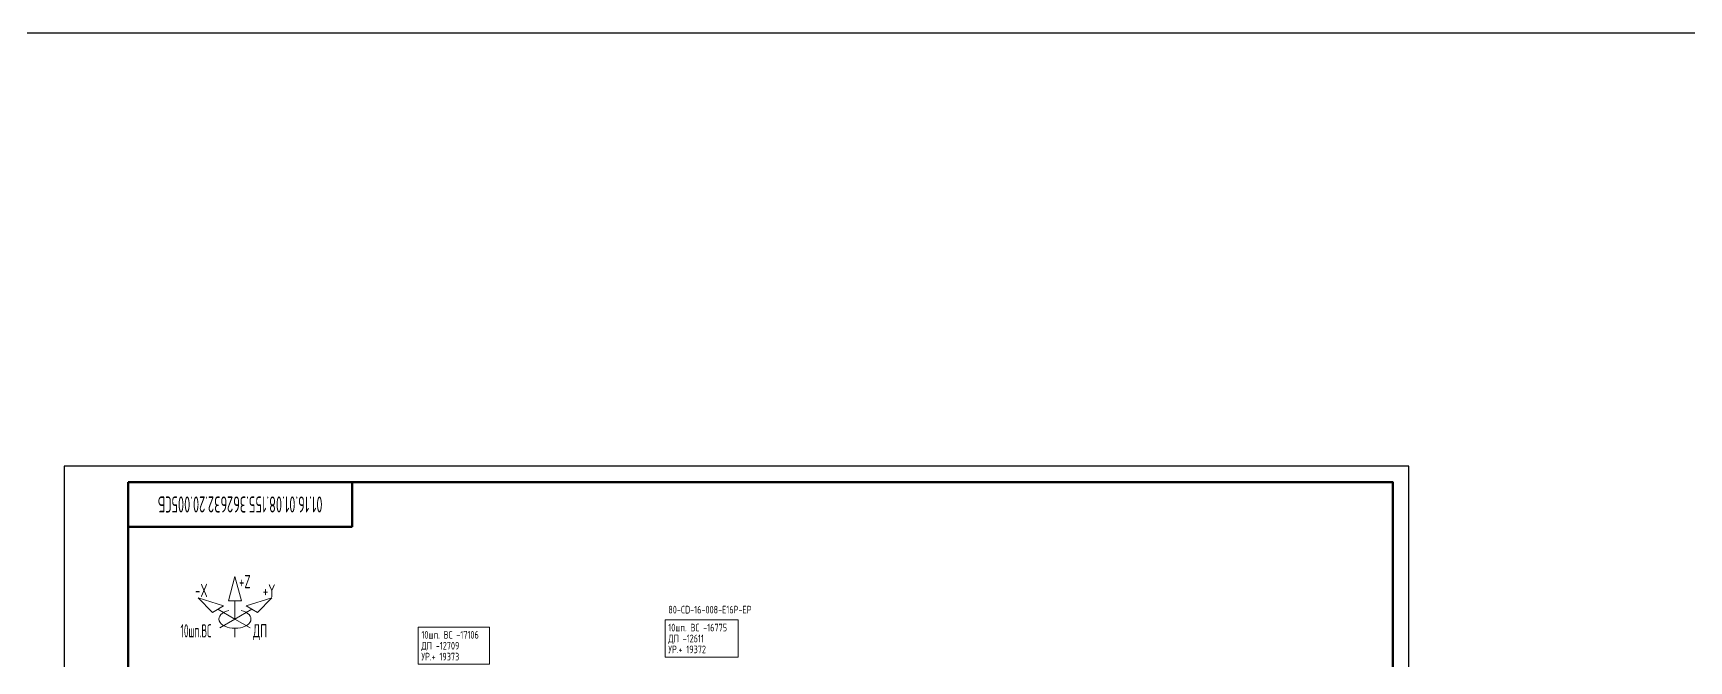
# Model space of a CAD drawing. Header units: millimetres. Extents: x 10051 to 26505, y 4675 to 5194.
# Drawn here: x 11473 to 11991, y 4998 to 5194 of the extents above; entities that cross this region are included whole.
import ezdxf
from ezdxf.enums import TextEntityAlignment as Align

# ---------------------------------------------------------------- set-up
doc = ezdxf.new("R2010")
doc.units = ezdxf.units.MM
doc.layers.get('0').update_dxf_attribs({"lineweight": 15})
for name, color, linetype, lineweight in [('OFORMLENIE', 7, 'Continuous', 25), ('подложка', 252, 'Continuous', 9), ('Построение', 7, 'Continuous', 30)]:
    doc.layers.add(name, color=color, linetype=linetype, lineweight=lineweight)
doc.styles.add('GOST_2.304', font='CS_Gost2304.shx', dxfattribs={"height": 2.5})
doc.styles.add('Style-CS_Gost2304', font='CS_Gost2304.shx')
doc.styles.add('TNR_30', font='times.ttf', dxfattribs={"height": 3})

# ---------------------------------------------------------------- blocks, each defined once
blk = doc.blocks.new('*U1752')
at = {"linetype": 'ByBlock', "lineweight": -2}
blk.add_lwpolyline([(420, 297), (0, 297), (0, 0), (420, 0)], close=True, dxfattribs=at)
at = {"linetype": 'ByBlock', "lineweight": 50}
blk.add_lwpolyline([(20, 292), (415, 292), (415, 5), (20, 5)], close=True, dxfattribs=at)
at = {"color": 0, "linetype": 'ByBlock', "lineweight": -2, "style": 'GOST_2.304'}
blk.add_text('Формат А3', height=2.5, dxfattribs=at).set_placement((410, 2.5), align=Align.MIDDLE_RIGHT)
at = {"linetype": 'ByBlock', "lineweight": -2, "insert": (8, 2.5), "char_height": 2.5, "attachment_point": 4, "style": 'GOST_2.304'}
blk.add_mtext('C:\\\\Users\\\\GrigoryAO\\\\Desktop\\\\03-23-01\\\\4550.70.ВП00.008.0155.362632.20.005 ТОП-2\\\\4550.70.ВП00.008.0155.362632.20.005СБ.Л00.РЕВ0.DWG', dxfattribs=at)
at = {"linetype": 'ByBlock', "lineweight": -2, "style": 'TNR_30'}
blk.add_attdef('ВЕРХНИЙ_НОМЕР_ЛИСТА', text='', height=3, dxfattribs=at).set_placement((410, 287), align=Align.MIDDLE_CENTER)
blk = doc.blocks.new('ST_Top')
at = {"linetype": 'ByBlock', "lineweight": 50}
blk.add_line((70, 0), (70, -14), dxfattribs=at)
at = {"linetype": 'ByBlock', "lineweight": 50, "extrusion": (0, 1, 0)}
blk.add_line((0, -14), (70, -14), dxfattribs=at)
at = {"linetype": 'ByBlock', "lineweight": -2, "style": 'GOST_2.304', "width": 0.7, "flags": 4}
blk.add_attdef('ШИФР', text='', height=5, rotation=180, dxfattribs=at).set_placement((35, -7), align=Align.MIDDLE_CENTER)

msp = doc.modelspace()

# ---------------------------------------------------------------- linework, layer by layer
at = {"layer": 'подложка'}
for p, q in [((11536.39, 5011.43, -4.87), (11536.39, 5017.15, -4.87)), ((11536.39, 5011.43, -4.87), (11531.08, 5014.5, -4.87)), ((11536.39, 5011.43, -4.87), (11531.62, 5008.68, -4.87)), ((11536.39, 5011.43, -4.87), (11541.69, 5014.5, -4.87)), ((11536.39, 5011.43, -4.87), (11541.16, 5008.68, -4.87)), ((11536.39, 5005.72, -4.87), (11536.39, 5008.58, -4.87))]:
    msp.add_line(p, q, dxfattribs=at)
msp.add_ellipse((11536.39, 5011.43, -4.87), major_axis=(-5, 0), ratio=0.57735, start_param=5.105088, end_param=10.602875, dxfattribs=at)
for points in [[(11536.39, 5024.65, -4.87), (11534.39, 5017.15, -4.87), (11538.39, 5017.15, -4.87)], [(11524.9, 5018.07, -4.87), (11532.85, 5015.52, -4.87), (11529.32, 5013.47, -4.87)], [(11547.88, 5018.07, -4.87), (11539.92, 5015.52, -4.87), (11543.46, 5013.47, -4.87)], [(11593.63, 5008.89, 154.73), (11615.9, 5008.89, 154.73), (11615.9, 4997.29, 154.73), (11593.63, 4997.29, 154.73)], [(11670.74, 5011.15, 166.03), (11693.52, 5011.15, 166.03), (11693.52, 4999.55, 166.03), (11670.74, 4999.55, 166.03)]]:
    msp.add_3dface(points, dxfattribs=at)
at = {"layer": 'Построение', "color": 3}
msp.add_lwpolyline([(10050.53, 4674.72), (26505.36, 4674.72), (26505.36, 5194.3), (10050.53, 5194.3)], close=True, dxfattribs=at)

# ---------------------------------------------------------------- block references
at = {"layer": 'OFORMLENIE'}
msp.add_blockref('*U1752', (11483.03, 4762.19), dxfattribs=at)
ref = msp.add_blockref('ST_Top', (11503.03, 5054.19), dxfattribs=at)
ref.add_attrib('ШИФР', '01.16.01.08.155.362632.20.005СБ', dxfattribs={"layer": '0', "linetype": 'ByBlock', "lineweight": -2, "height": 5, "rotation": 180, "style": 'GOST_2.304', "width": 0.7}).set_placement((11538.03, 5047.19), align=Align.MIDDLE_CENTER)

# ---------------------------------------------------------------- texts
at = {"layer": 'подложка', "style": 'Style-CS_Gost2304'}
for s, width, p in [('-X', 0.75, (11523.89, 5022.43, -4.87)), ('+Z', 0.75, (11537.64, 5025.18, -4.87)), ('10шп.ВС', 0.628788, (11519.39, 5009.81, -4.87)), ('ДП', 0.75, (11542.01, 5009.81, -4.87))]:
    msp.add_text(s, height=4.125, dxfattribs=dict(at, width=width)).set_placement(p, align=Align.TOP_LEFT)
at = {"layer": 'подложка', "style": 'Style-CS_Gost2304', "width": 0.75}
msp.add_text('+Y', height=4.125, dxfattribs=at).set_placement((11549.01, 5022.31, -4.87), align=Align.TOP_RIGHT)
at = {"layer": 'подложка', "style": 'Style-CS_Gost2304', "width": 0.875}
for s, p in [('80-CD-16-008-E16P-EP', (11671.74, 5014.35, 166.03)), ('10шп. ВС -17106', (11594.63, 5006.49, 154.73)), ('ДП -12611', (11671.74, 5005.35, 166.03)), ('10шп. ВС -16775', (11671.74, 5008.75, 166.03)), ('ДП -12709', (11594.63, 5003.09, 154.73)), ('УР.+ 19372', (11671.74, 5001.95, 166.03)), ('УР.+ 19373', (11594.63, 4999.69, 154.73))]:
    msp.add_text(s, height=2.4, rotation=360, dxfattribs=at).set_placement(p, align=Align.MIDDLE_LEFT)

doc.saveas('drawing.dxf')
